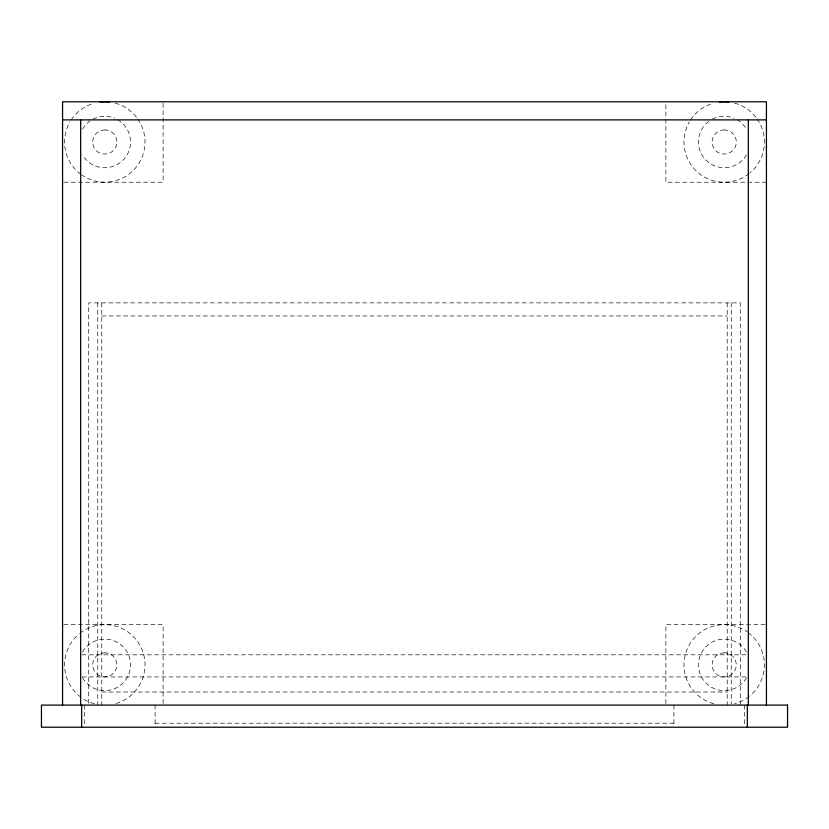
<?xml version="1.0" encoding="UTF-8"?>
<svg xmlns="http://www.w3.org/2000/svg" width="829" height="829" viewBox="0 0 829 829"><rect width="100%" height="100%" fill="white"/><g stroke="black" fill="none" stroke-linecap="round" stroke-linejoin="round"><path stroke-width="0.62" stroke-dasharray="4.14 3.11" d="M63.854 182.225L163.116 182.225L163.116 101.78M766.431 182.225L665.884 182.225L665.884 103.055M101.78 315.963L727.22 315.963M63.854 624.651L163.116 624.651L163.116 703.821M765.146 624.651L665.884 624.651L665.884 705.096M81.957 654.817L747.043 654.817M81.957 676.941L748.338 676.941M101.78 692.028L727.22 692.028M155.075 723.199L673.925 723.199M744.307 705.096L744.307 724.764M740.287 705.096L740.287 302.886L88.713 302.886L88.713 705.096M731.24 302.886L731.24 703.8M727.22 302.886L727.22 705.096M673.925 705.096L673.925 724.764M155.075 705.096L155.075 727.22M101.78 302.886L101.78 705.096M97.76 302.886L97.76 705.096M84.693 705.096L84.693 724.764M137.749 118.941A40.217 40.217 0 0 1 81.739 174.95M80.786 174.266A40.217 40.217 0 0 1 69.968 121.894M71.19 119.915A40.217 40.217 0 0 1 93.273 103.47M115.21 103.148A40.217 40.217 0 0 1 137.065 117.987M117.666 119.718A25.74 25.74 0 0 1 122.993 160.204A25.74 25.74 0 0 1 82.506 154.868M82.506 129.137A25.74 25.74 0 0 1 90.04 120.92M92.91 119.179A25.74 25.74 0 0 1 114.651 118.226M757.157 118.941A40.217 40.217 0 0 1 750.058 172.805M749.147 173.551A40.217 40.217 0 0 1 689.365 121.894M690.588 119.915A40.217 40.217 0 0 1 712.671 103.47M734.608 103.148A40.217 40.217 0 0 1 756.462 117.987M746.494 154.868A25.74 25.74 0 0 1 706.816 160.971A25.74 25.74 0 0 1 709.448 120.92M712.308 119.179A25.74 25.74 0 0 1 734.048 118.226M737.074 119.718A25.74 25.74 0 0 1 746.494 129.137M748.214 632.61A40.217 40.217 0 0 1 750.058 695.676M749.147 696.422A40.217 40.217 0 0 1 734.608 703.728M713.79 703.728A40.217 40.217 0 0 1 687.749 647.884A40.217 40.217 0 0 1 747.261 631.926M746.494 677.749A25.74 25.74 0 0 1 707.655 684.588A25.74 25.74 0 0 1 707.655 645.159A25.74 25.74 0 0 1 746.494 652.009M79.853 633.325A40.217 40.217 0 0 1 140.743 646.827A40.217 40.217 0 0 1 115.21 703.728M94.392 703.728A40.217 40.217 0 0 1 81.739 697.831M80.786 697.137A40.217 40.217 0 0 1 78.942 634.071M82.506 652.009A25.74 25.74 0 0 1 121.345 645.159A25.74 25.74 0 0 1 121.345 684.588A25.74 25.74 0 0 1 82.506 677.749M105.086 129.935L101.957 130.277A12.062 12.062 0 0 0 104.506 154.07L107.635 153.728A12.062 12.062 0 0 0 105.086 129.935M724.494 129.935L721.365 130.277A12.062 12.062 0 0 0 723.914 154.07L727.043 153.728A12.062 12.062 0 0 0 724.494 129.935M105.086 652.817L101.957 653.148A12.062 12.062 0 0 0 104.506 676.941L107.635 676.599A12.062 12.062 0 0 0 105.086 652.817M724.494 652.817L721.365 653.148A12.062 12.062 0 0 0 723.914 676.941L727.043 676.599A12.062 12.062 0 0 0 724.494 652.817"/><path stroke-width="1.24" d="M62.569 119.884L766.431 119.884M766.431 705.096L766.431 101.78L62.569 101.78L62.569 705.096M748.338 119.884L748.338 705.096M747.333 705.096L747.333 727.22M81.667 705.096L81.667 727.22M80.662 119.884L80.662 705.096M100.133 102.05A40.217 40.217 0 0 1 109.459 102.05M719.541 102.05A40.217 40.217 0 0 1 728.867 102.05M787.55 705.096L41.45 705.096L41.45 727.22L787.55 727.22L787.55 705.096"/></g></svg>
